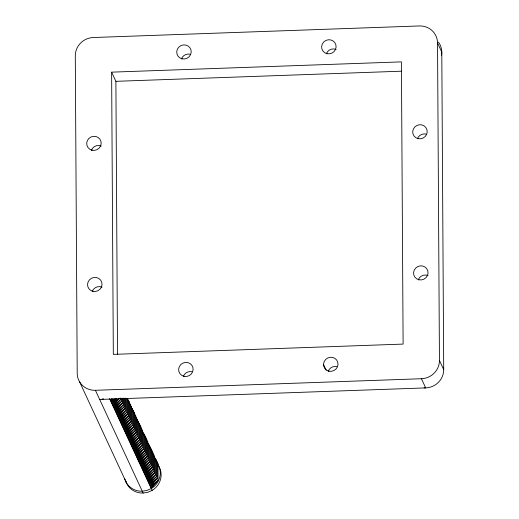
<?xml version="1.0" encoding="UTF-8"?>
<svg xmlns="http://www.w3.org/2000/svg" width="519" height="519" viewBox="0 0 519 519"><rect width="100%" height="100%" fill="white"/><g stroke="black" fill="none" stroke-linecap="round" stroke-linejoin="round"><path stroke-width="0.78" d="M111.883 398.689L110.43 400.454L112.188 398.981M114.186 398.761L111.28 402.29L115.387 398.845M116.49 398.832L112.13 404.126L119.175 398.222M119.279 398.32L112.986 405.962L120.616 399.565L120.603 398.002M124.696 478.765A18.236 17.523 -24.9 0 0 142.271 491.214L146.955 490.449L151.314 488.528L158.087 480.302L157.99 463.863L156.887 462.76M110.858 401.375L113.071 399.124M111.708 403.205L116.139 398.709M112.558 405.041L119.208 398.294M113.408 406.877L120.616 399.565L113.836 407.798L121.465 401.401L121.446 398.268M114.264 408.713L121.465 401.401L114.686 409.627L122.315 403.237L122.289 398.54M115.114 410.548L122.315 403.237L115.542 411.463L123.165 405.067L123.126 398.021M115.964 412.384L123.165 405.067L116.392 413.299L124.022 406.902L123.97 398.294M116.82 414.214L124.022 406.902L117.242 415.135L124.871 408.738L124.813 398.56M117.67 416.05L124.871 408.738L118.092 416.971L125.721 410.574L125.65 398.047M118.52 417.886L125.721 410.574L118.948 418.807L126.578 412.41L126.493 398.32M119.37 419.722L126.578 412.41L119.798 420.637L127.427 414.246L127.33 398.586M120.226 421.558L127.427 414.246L120.648 422.472L128.277 416.076L128.18 399.636L127.038 398.657M121.076 423.394L128.277 416.076L121.504 424.308L129.127 417.912L129.03 401.472L127.927 400.37M121.926 425.23L129.127 417.912L122.354 426.144L129.984 419.748L129.88 403.308L128.738 402.329M122.782 427.059L129.984 419.748L123.204 427.98L130.833 421.584L130.736 405.144L129.633 404.041M123.632 428.895L130.833 421.584L124.054 429.816L131.683 423.42L131.586 406.98L130.483 405.877M124.482 430.731L131.683 423.42L124.91 431.646L132.54 425.256L132.436 408.816L131.339 407.713M125.332 432.567L132.54 425.256L125.76 433.482L133.389 427.092L133.292 410.646L132.189 409.543M126.188 434.403L133.389 427.092L126.61 435.318L134.239 428.921L134.142 412.482L133.039 411.379M127.038 436.239L134.239 428.921L127.466 437.154L135.089 430.757L134.992 414.318L133.85 413.338M127.888 438.068L135.089 430.757L128.316 438.99L135.946 432.593L135.842 416.154L134.745 415.051M128.744 439.904L135.946 432.593L129.166 440.826L136.795 434.429L136.698 417.99L135.556 417.01M129.594 441.74L136.795 434.429L130.022 442.655L137.645 436.265L137.548 419.826L136.445 418.723M130.444 443.576L137.645 436.265L130.872 444.491L138.502 438.101L138.398 421.655L137.301 420.552M131.294 445.412L138.502 438.101L131.722 446.327L139.352 439.93L139.254 423.491L138.151 422.388M132.15 447.248L139.352 439.93L132.572 448.163L140.201 441.766L140.104 425.327L139.001 424.224M133 449.078L140.201 441.766L133.428 449.999L141.051 443.602L140.954 427.163L139.851 426.06M133.85 450.914L141.051 443.602L134.278 451.835L141.908 445.438L141.81 428.999L140.662 428.019M134.706 452.75L141.908 445.438L135.128 453.664L142.757 447.274L142.66 430.835L141.557 429.732M135.556 454.586L142.757 447.274L135.984 455.5L143.607 449.11L143.51 432.664L142.368 431.685M136.406 456.422L143.607 449.11L136.834 457.336L144.464 450.94L144.36 434.5L143.263 433.397M137.256 458.258L144.464 450.94L137.684 459.172L145.314 452.776L145.216 436.336L144.113 435.233M138.112 460.087L145.314 452.776L138.534 461.008L146.163 454.612L146.066 438.172L144.963 437.069M138.962 461.923L146.163 454.612L139.39 462.844L147.013 456.448L146.916 440.008L145.813 438.905M139.812 463.759L147.013 456.448L140.24 464.674L147.87 458.283L147.772 441.844L146.669 440.741M140.668 465.595L147.87 458.283L141.09 466.51L148.719 460.119L148.622 443.674L147.48 442.694M141.518 467.431L148.719 460.119L141.947 468.346L149.569 461.949L149.472 445.51L148.369 444.407M142.368 469.267L149.569 461.949L142.796 470.182L150.426 463.785L150.322 447.346L149.225 446.243M143.218 471.096L150.426 463.785L143.646 472.018L151.276 465.621L151.178 449.182L150.075 448.079M144.074 472.932L151.276 465.621L144.496 473.853L152.125 467.457L152.028 451.017L150.925 449.915M144.924 474.768L152.125 467.457L145.352 475.689L152.982 469.293L152.878 452.853L151.775 451.751M145.774 476.604L152.982 469.293L146.202 477.519L153.832 471.129L153.734 454.683L152.631 453.587M146.63 478.44L153.832 471.129L147.052 479.355L154.681 472.958L154.584 456.519L153.481 455.416M147.48 480.276L154.681 472.958L147.909 481.191L155.531 474.794L155.434 458.355L154.292 457.375M148.33 482.106L155.531 474.794L148.758 483.027L156.388 476.63L156.284 460.191L155.187 459.088M149.18 483.942L156.388 476.63L149.608 484.863L157.238 478.466L157.14 462.027L156.037 460.924M150.036 485.778L157.238 478.466L150.458 486.699L158.087 480.302L150.886 487.613M158.652 466.036A18.236 17.523 -24.9 0 1 152.164 490.364L147.805 492.284L143.121 493.05A18.236 17.523 -24.9 0 1 125.546 480.594M102.029 399.085L103.586 398.832M111.624 72.154L401.414 61.871L403.114 344.091L113.324 354.373L111.624 72.154L115.886 81.327L117.528 354.652M115.886 81.327L401.628 71.187M95.425 390.294L421.441 378.727A18.236 17.523 -24.9 0 0 439.444 360.446L437.536 42.947A18.236 17.523 -24.9 0 0 419.313 25.95L93.303 37.517A18.236 17.523 -24.9 0 0 75.294 55.799L77.208 373.297A18.236 17.523 -24.9 0 0 95.425 390.294L143.121 493.05M99.687 399.468L425.697 387.901L421.441 378.727M127.888 400.493L129.03 401.472L127.908 400.428M129.588 404.165L130.736 405.144L129.614 404.1M130.444 406.001L131.586 406.98L130.464 405.929M131.294 407.83L132.436 408.816L131.32 407.765M132.144 409.666L133.292 410.646L132.17 409.601M134.7 415.174L135.842 416.154L134.726 415.109M136.406 418.839L137.548 419.826L136.426 418.775M137.256 420.675L138.398 421.655L137.282 420.611M138.106 422.511L139.254 423.491L138.132 422.447M138.962 424.347L140.104 425.327L138.982 424.283M141.518 429.849L142.66 430.835L141.538 429.784M143.218 433.521L144.36 434.5L143.244 433.456M144.068 435.357L145.216 436.336L144.094 435.292M144.924 437.193L146.066 438.172L144.944 437.128M145.774 439.029L146.916 440.008L145.794 438.964M148.33 444.53L149.472 445.51L148.35 444.465M150.03 448.202L151.178 449.182L150.056 448.137M150.886 450.038L152.028 451.017L150.906 449.973M151.736 451.874L152.878 452.853L151.756 451.802M152.586 453.703L153.734 454.683L152.612 453.638M155.142 459.211L156.284 460.191L155.168 459.146M156.848 462.883L157.99 463.863L156.868 462.812M437.536 42.947L441.792 52.121L443.706 369.619L439.444 360.446M323.532 364.559L326.153 370.203M109.58 398.618L152.164 490.364M79.686 382.036L126.532 482.955M156.946 462.935A18.236 17.523 -24.9 0 1 151.314 488.528M438.458 42.123A18.236 17.523 -24.9 0 1 441.533 55.196M443.628 368.088A18.236 17.523 -24.9 0 1 424.12 387.888M183.317 376.45A7.292 7.007 -24.9 0 1 191.972 371.734M326.295 53.807A7.292 7.007 -24.9 0 1 336.143 49.474M181.403 58.945A7.292 7.007 -24.9 0 1 190.058 54.236M417.386 138.787A7.292 7.007 -24.9 0 1 426.047 134.077M418.236 279.897A7.292 7.007 -24.9 0 1 428.084 275.563M92.226 291.464A7.292 7.007 -24.9 0 1 102.074 287.137M91.376 150.354A7.292 7.007 -24.9 0 1 101.224 146.021M328.209 371.306A7.292 7.007 -24.9 0 1 336.863 366.596M134.142 412.482L133 411.502L134.142 412.482M140.954 427.163L139.812 426.183L140.954 427.163M147.772 441.844L146.624 440.858L147.772 441.844M150.322 447.346L149.18 446.366L150.322 447.346M154.584 456.519L153.442 455.539L154.584 456.519M157.14 462.027L155.992 461.047L157.14 462.027M327.028 53.684A7.292 7.007 -24.9 0 0 335.851 44.725A7.292 7.007 -24.9 0 0 323.707 41.994A7.292 7.007 -24.9 0 0 327.028 53.684M182.137 58.829A7.292 7.007 -24.9 0 0 190.953 49.869A7.292 7.007 -24.9 0 0 178.815 47.138A7.292 7.007 -24.9 0 0 182.137 58.829M418.119 138.664A7.292 7.007 -24.9 0 0 426.942 129.711A7.292 7.007 -24.9 0 0 414.798 126.973A7.292 7.007 -24.9 0 0 418.119 138.664M418.969 279.773A7.292 7.007 -24.9 0 0 427.792 270.821A7.292 7.007 -24.9 0 0 415.648 268.089A7.292 7.007 -24.9 0 0 418.969 279.773M92.953 291.347A7.292 7.007 -24.9 0 0 101.776 282.388A7.292 7.007 -24.9 0 0 89.638 279.657A7.292 7.007 -24.9 0 0 92.953 291.347M92.103 150.231A7.292 7.007 -24.9 0 0 100.926 141.278A7.292 7.007 -24.9 0 0 88.788 138.547A7.292 7.007 -24.9 0 0 92.103 150.231M328.942 371.182A7.292 7.007 -24.9 0 0 337.759 362.23A7.292 7.007 -24.9 0 0 325.621 359.492A7.292 7.007 -24.9 0 0 328.942 371.182M184.044 376.327A7.292 7.007 -24.9 0 0 192.867 367.368A7.292 7.007 -24.9 0 0 180.729 364.636A7.292 7.007 -24.9 0 0 184.044 376.327"/></g></svg>
